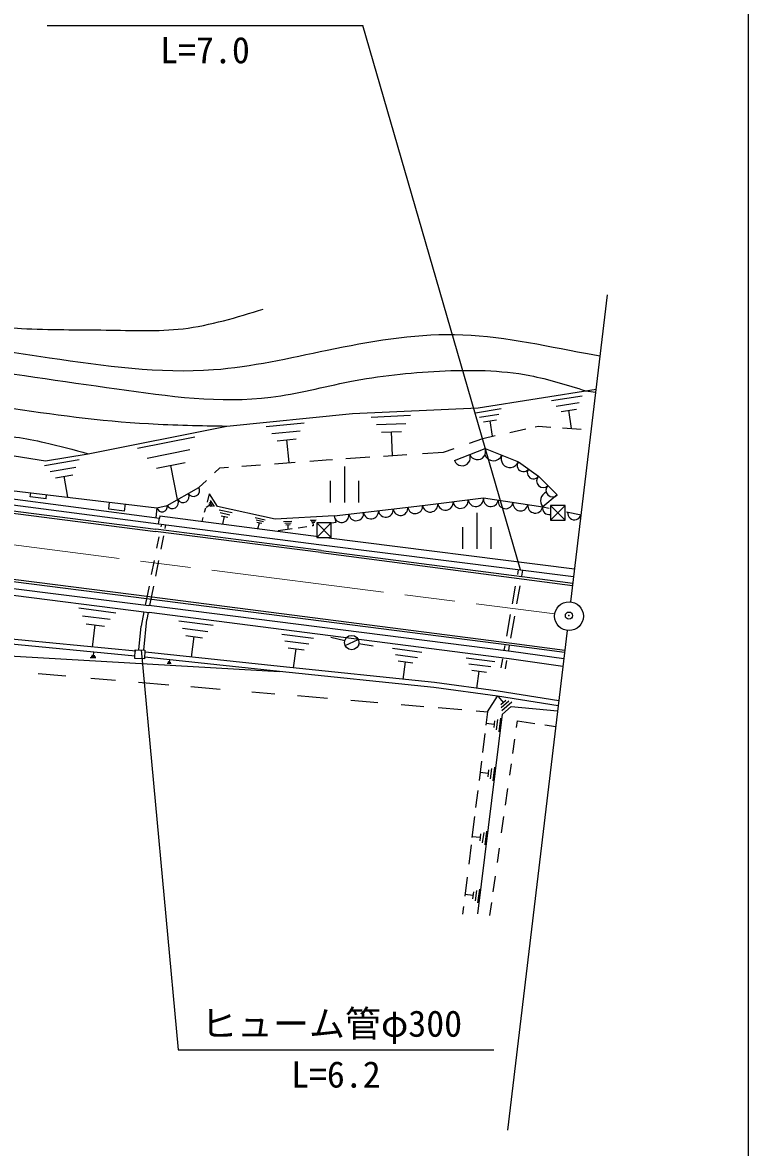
# Model space of a CAD drawing. Units: millimetres, scale not verified. Extents: x 40000 to 680000, y 20000 to 380000.
# Drawn here: x 528584 to 579000, y 240823 to 319021 of the extents above; entities that cross this region are included whole.
import ezdxf
from ezdxf.enums import TextEntityAlignment as Align

# ---------------------------------------------------------------- set-up
doc = ezdxf.new("R2010")
doc.units = ezdxf.units.MM
doc.header["$LTSCALE"] = 1000
doc.header["$PDMODE"] = 32
doc.header["$PDSIZE"] = 500
doc.linetypes.add('CHAIN', pattern=[18.5, 12, -1.5, 3.5, -1.5])
for name, color, linetype, lineweight in [('M-BGD', 7, 'Continuous', 25), ('M-BMK', 2, 'CHAIN', 13), ('M-BMK-SRVR', 3, 'Continuous', 25), ('M-STR-STR3', 7, 'Continuous', 25), ('M-TTL-BAND', 7, 'Continuous', 25)]:
    doc.layers.add(name, color=color, linetype=linetype, lineweight=lineweight)
doc.layers.add('M-OTRS', color=6, linetype='Continuous')
doc.styles.add('ＭＳ ゴシック', font='')
doc.styles.get('ＭＳ ゴシック').set_extended_font_data('MS Gothic')

msp = doc.modelspace()

# ---------------------------------------------------------------- linework, layer by layer
at = {"layer": 'M-BGD'}
for p, q in [((560235, 292228), (568413, 293532)), ((567693, 293417), (568389, 293333)), ((565319, 292739), (567440, 293076)), ((565654, 292364), (567244, 292613)), ((510587, 291758), (530185, 288548)), ((542780, 290968), (551506, 291836)), ((551506, 291836), (560235, 292228)), ((552791, 291597), (555525, 291719)), ((560047, 291894), (561817, 292181)), ((560322, 291579), (561654, 291789)), ((565985, 291976), (567047, 292151)), ((566719, 290794), (566516, 292063)), ((533153, 289048), (542780, 290968)), ((545512, 290939), (548148, 291203)), ((553160, 291073), (555209, 291158)), ((560601, 291255), (561492, 291397)), ((561217, 290261), (561051, 291328)), ((564195, 290919), (564384, 290961)), ((564384, 290961), (565279, 290896)), ((536576, 289430), (540544, 290221)), ((545891, 290441), (547873, 290649)), ((553525, 290536), (554892, 290597)), ((554279, 288923), (554211, 290573)), ((559624, 289791), (560546, 290112)), ((560546, 290112), (561418, 290305)), ((562428, 290528), (563540, 290774)), ((566080, 290838), (567390, 290744)), ((537231, 288738), (540211, 289334)), ((546271, 289944), (547592, 290082)), ((547091, 288427), (546931, 290013)), ((557809, 289159), (558562, 289421)), ((558580, 288573), (560709, 289418)), ((560709, 289418), (563018, 288479)), ((530114, 288230), (532519, 288642)), ((530185, 288548), (533153, 289048)), ((548533, 288533), (549672, 288619)), ((549672, 288619), (550111, 288648)), ((551042, 288710), (552695, 288820)), ((553648, 288883), (555282, 288991)), ((556368, 289063), (557809, 289159)), ((530496, 287800), (532298, 288113)), ((537889, 288038), (539873, 288433)), ((539351, 285857), (538886, 288238)), ((541914, 287707), (542297, 288058)), ((542297, 288058), (542887, 288103)), ((543822, 288174), (545108, 288272)), ((546080, 288346), (547522, 288456)), ((550940, 288166), (550940, 285666)), ((563018, 288479), (564420, 287481)), ((521489, 287255), (537922, 285292)), ((530878, 287369), (532081, 287575)), ((531727, 286031), (531477, 287477)), ((540828, 286710), (541350, 287189)), ((549940, 287166), (549940, 285666)), ((551940, 285666), (551940, 287166)), ((564420, 287481), (565724, 286181)), ((521890, 286283), (538038, 284181)), ((521942, 286679), (538090, 284577)), ((529123, 286045), (529158, 286339)), ((530218, 285914), (530253, 286208)), ((538627, 285441), (540828, 286710)), ((541424, 285689), (541577, 286263)), ((542115, 285383), (541577, 286263)), ((521837, 285710), (537813, 283648)), ((521856, 285859), (537832, 283797)), ((530218, 285914), (529123, 286045)), ((534576, 285189), (534635, 285685)), ((535672, 285058), (535731, 285554)), ((537922, 285292), (538627, 285441)), ((541327, 285327), (541584, 285487)), ((541516, 285588), (541647, 285373)), ((541565, 285698), (541764, 285382)), ((541618, 285799), (541884, 285382)), ((550225, 284723), (556369, 285459)), ((556369, 285459), (560591, 285974)), ((560591, 285974), (564707, 285363)), ((565724, 286181), (564707, 285363)), ((566261, 285439), (565261, 285439)), ((565261, 285439), (565261, 284439)), ((566261, 285439), (565261, 284439)), ((565261, 285439), (566261, 284439)), ((566261, 284439), (566261, 285439)), ((535672, 285058), (534576, 285189)), ((537922, 285292), (537833, 284611)), ((538109, 284726), (538090, 284577)), ((538109, 284726), (549128, 283294)), ((541233, 284973), (541315, 285278)), ((546120, 284505), (542115, 285383)), ((542239, 285158), (543144, 284955)), ((542311, 284950), (542991, 284808)), ((542384, 284741), (542833, 284648)), ((542487, 284151), (542611, 284702)), ((550225, 284723), (546120, 284505)), ((550225, 284723), (550338, 284266)), ((560139, 284943), (560139, 282443)), ((564707, 285363), (565149, 285270)), ((566351, 285017), (567370, 284803)), ((538038, 284181), (538090, 284577)), ((538038, 284181), (549358, 282710)), ((538226, 284156), (538190, 283974)), ((538524, 284117), (538471, 283849)), ((541066, 284342), (541138, 284615)), ((544742, 284604), (545439, 284448)), ((544803, 284445), (545327, 284331)), ((544855, 284282), (545206, 284211)), ((544937, 283836), (545033, 284253)), ((546719, 284337), (547288, 284365)), ((546800, 284231), (547230, 284251)), ((546876, 284112), (547163, 284133)), ((547038, 283779), (547024, 284125)), ((548322, 283970), (547731, 283883)), ((548566, 284429), (548970, 284459)), ((548622, 284356), (548922, 284371)), ((548672, 284269), (548874, 284284)), ((548779, 284037), (548704, 284026)), ((548789, 284036), (548775, 284283)), ((550019, 284234), (549019, 284234)), ((549019, 284234), (549019, 283234)), ((550019, 284234), (549019, 283234)), ((549019, 284234), (550019, 283234)), ((550338, 284266), (549899, 284201)), ((550019, 283234), (550019, 284234)), ((559139, 283943), (559139, 282443)), ((561139, 282443), (561139, 283943)), ((565261, 284439), (566261, 284439)), ((549301, 282178), (537813, 283648)), ((549320, 282327), (537832, 283797)), ((538052, 283280), (537895, 282484)), ((538370, 283339), (538186, 282409)), ((547305, 283821), (546338, 283679)), ((549019, 283234), (550019, 283234)), ((549666, 283225), (566921, 281049)), ((549320, 282327), (563256, 280506)), ((549358, 282710), (566856, 280503)), ((537376, 278946), (515051, 281790)), ((537395, 279095), (515070, 281939)), ((537725, 281627), (537530, 280642)), ((538030, 281624), (537813, 280527)), ((549300, 282178), (566783, 279894)), ((514850, 280892), (537373, 278006)), ((514939, 281291), (537367, 278492)), ((562972, 280657), (563030, 280986)), ((563257, 280545), (563328, 280948)), ((563283, 280503), (566801, 280043)), ((537372, 279848), (537110, 278524)), ((537675, 279830), (537408, 278487)), ((562611, 278611), (562830, 279849)), ((562917, 278615), (563137, 279862)), ((562512, 275299), (537367, 278492)), ((562545, 275707), (537376, 278946)), ((562565, 275856), (537395, 279095)), ((532500, 278331), (535056, 277998)), ((532752, 277776), (534672, 277538)), ((537016, 278050), (536818, 277051)), ((537315, 278013), (537218, 277526)), ((562385, 274785), (537373, 278006)), ((562214, 276356), (562482, 277876)), ((562494, 276219), (562766, 277759)), ((536409, 274975), (516868, 276851)), ((536443, 275324), (516901, 277199)), ((533004, 277221), (534283, 277065)), ((533450, 275611), (533641, 277147)), ((536653, 275424), (536818, 277051)), ((537002, 275388), (537218, 277526)), ((539443, 277431), (541817, 277137)), ((539684, 276926), (541456, 276698)), ((539915, 276416), (541095, 276260)), ((540324, 274910), (540508, 276344)), ((546592, 276515), (548796, 276231)), ((546807, 276041), (548463, 275827)), ((550961, 276038), (549990, 276274)), ((550992, 275714), (551903, 276128)), ((518226, 275536), (546441, 273911)), ((533512, 275255), (533499, 275018)), ((536387, 274824), (536414, 275426)), ((536414, 275426), (537083, 275396)), ((537083, 275396), (537056, 274795)), ((546478, 274259), (537119, 275257)), ((547026, 275559), (548135, 275414)), ((547407, 274162), (547583, 275493)), ((551942, 275846), (552931, 275698)), ((554279, 275524), (556310, 275260)), ((562038, 275361), (562100, 275713)), ((562346, 275379), (562407, 275724)), ((566174, 274796), (562512, 275299)), ((566225, 275220), (562545, 275707)), ((566243, 275369), (562565, 275856)), ((533685, 274850), (533292, 274869)), ((533648, 274932), (533344, 274948)), ((533602, 275010), (533396, 275026)), ((537056, 274795), (536387, 274824)), ((546441, 273911), (537082, 274909)), ((538882, 274508), (538676, 274524)), ((538848, 274558), (538710, 274572)), ((538792, 274730), (538777, 274570)), ((554477, 275087), (556005, 274891)), ((554676, 274650), (555691, 274518)), ((555030, 273362), (555188, 274586)), ((559387, 274868), (561392, 274614)), ((561826, 274157), (561938, 274793)), ((562121, 274105), (562222, 274679)), ((566110, 274253), (562385, 274785)), ((529669, 273763), (531583, 273601)), ((538911, 274444), (538638, 274463)), ((557150, 272789), (546441, 273911)), ((557191, 273136), (546478, 274259)), ((559591, 274444), (561096, 274249)), ((559789, 274007), (560796, 273871)), ((560135, 272736), (560292, 273939)), ((533321, 273453), (535038, 273307)), ((536631, 273171), (538744, 272992)), ((561626, 272533), (557191, 273136)), ((540262, 272863), (542301, 272689)), ((544509, 272501), (546117, 272365)), ((547690, 272231), (549764, 272055)), ((561575, 272187), (557150, 272789)), ((560875, 271110), (561575, 272187)), ((565783, 271516), (561575, 272187)), ((561609, 272175), (561974, 271759)), ((565824, 271864), (561626, 272533)), ((551376, 271917), (553270, 271756)), ((554882, 271619), (556452, 271486)), ((557439, 271402), (559095, 271261)), ((562150, 271905), (561803, 271604)), ((562362, 271847), (561835, 271388)), ((562570, 271777), (561867, 271172)), ((561910, 270940), (562509, 271469)), ((562509, 271469), (565741, 271172)), ((560086, 271177), (560875, 271110)), ((560200, 257057), (561910, 270940)), ((560875, 271110), (560759, 270173)), ((561576, 270579), (561483, 269866)), ((561777, 270670), (561656, 269726)), ((560774, 270314), (561340, 270252)), ((561367, 270484), (561309, 270007)), ((562892, 270018), (562957, 270475)), ((562957, 270475), (564163, 270301)), ((564856, 270200), (565612, 270090)), ((560689, 269606), (560525, 268271)), ((562636, 268206), (562778, 269210)), ((560450, 267668), (560286, 266339)), ((562425, 266715), (562536, 267501)), ((560356, 266906), (560922, 266844)), ((560948, 267076), (560890, 266599)), ((561158, 267171), (561064, 266459)), ((561358, 267262), (561238, 266318)), ((560201, 265645), (560053, 264449)), ((562130, 264630), (562294, 265785)), ((559977, 263833), (559796, 262366)), ((561858, 262700), (562017, 263828)), ((560811, 262807), (560691, 261863)), ((559809, 262451), (560375, 262390)), ((560401, 262621), (560343, 262145)), ((560611, 262716), (560517, 262004)), ((559733, 261851), (559568, 260518)), ((561566, 260638), (561706, 261625)), ((561279, 258603), (561432, 259688)), ((559456, 259612), (559293, 258287)), ((559309, 258424), (559875, 258363)), ((559901, 258594), (559843, 258118)), ((560111, 258689), (560017, 257977)), ((560311, 258780), (560191, 257836)), ((559206, 257583), (559138, 257034)), ((561046, 256955), (561171, 257842))]:
    msp.add_line(p, q, dxfattribs=at)
msp.add_circle((551447, 275921), 500, dxfattribs=at)
for centre, radius, start, end in [((560177, 289207), 573, 201.63078, 21.63078), ((559112, 288784), 573, 201.63078, 21.63078), ((561287, 289183), 623, 199.69646, 337.86781), ((562441, 288714), 623, 157.86781, 337.86781), ((563369, 288229), 430, 144.55545, 324.55545), ((564070, 287731), 430, 144.55545, 324.55545), ((564746, 287156), 460, 135.08591, 315.08591), ((539728, 286075), 423, 209.95935, 29.95935), ((540461, 286498), 423, 209.95935, 29.95935), ((565216, 285772), 652, 113.27566, 218.79335), ((565398, 286506), 460, 135.08591, 315.08591), ((538274, 285367), 360, 191.88963, 11.88963), ((538994, 285652), 423, 209.95935, 29.95935), ((555857, 285398), 516, 186.83569, 6.83569), ((556897, 285524), 532, 186.94523, 6.94523), ((557953, 285652), 532, 186.94523, 6.94523), ((559008, 285781), 532, 186.94523, 6.94523), ((560064, 285909), 532, 186.94523, 6.94523), ((561106, 285897), 520, 171.56253, 351.56253), ((562135, 285745), 520, 171.56253, 351.56253), ((563164, 285592), 520, 171.56253, 351.56253), ((564193, 285439), 520, 171.56253, 351.56253), ((550737, 284784), 516, 186.83569, 6.83569), ((551761, 284907), 516, 186.83569, 6.83569), ((552785, 285030), 516, 186.83569, 6.83569), ((553809, 285152), 516, 186.83569, 6.83569), ((554833, 285275), 516, 186.83569, 6.83569), ((565148, 285270), 451, 168.12624, 283.64373), ((566030, 285085), 451, 337.49982, 348.12624), ((566912, 284899), 451, 168.12624, 348.12624)]:
    msp.add_arc(centre, radius, start, end, dxfattribs=at)
for points, knots in [([(476922, 307175), (478702, 305678), (480482, 304181), (482393, 302842), (484031, 301694), (485767, 300663), (487608, 299907), (489754, 299026), (492045, 298521), (494329, 298035), (497383, 297385), (500424, 296771), (503483, 296226), (506477, 295692), (509489, 295224), (512494, 294731), (517443, 293919), (522375, 293038), (527335, 292284), (530651, 291781), (533980, 291334), (537325, 291139), (539140, 291033), (540960, 291000), (542780, 290968)], [0, 0, 0, 0, 1, 1, 1, 2, 2, 2, 3, 3, 3, 4, 4, 4, 5, 5, 5, 6, 6, 6, 7, 7, 7, 8, 8, 8, 8]), ([(482546, 306279), (483798, 305053), (485050, 303827), (486504, 302882), (487372, 302317), (488312, 301853), (489277, 301466), (492242, 300274), (495437, 299808), (498606, 299338), (501657, 298886), (504682, 298431), (507709, 297939), (513063, 297068), (518421, 296081), (523772, 295231), (527546, 294631), (531316, 294099), (535140, 293555), (538703, 293048), (542312, 292530), (545834, 292976), (547668, 293208), (549477, 293701), (551304, 294057), (553363, 294458), (555444, 294683), (557547, 294788), (559649, 294892), (561772, 294876), (563822, 294481), (565132, 294229), (566412, 293823), (567693, 293417)], [0, 0, 0, 0, 1, 1, 1, 2, 2, 2, 3, 3, 3, 4, 4, 4, 5, 5, 5, 6, 6, 6, 7, 7, 7, 8, 8, 8, 9, 9, 9, 10, 10, 10, 11, 11, 11, 11]), ([(486388, 305448), (488640, 303976), (490891, 302504), (493366, 301635), (495613, 300845), (498045, 300553), (500450, 300225), (504036, 299736), (507565, 299166), (511096, 298614), (517521, 297610), (523954, 296664), (530468, 295716), (534265, 295164), (538088, 294611), (541856, 294892), (544498, 295090), (547112, 295697), (549747, 296244), (552681, 296853), (555641, 297387), (558594, 297333), (561640, 297278), (564678, 296597), (567692, 296027), (568025, 295964), (568358, 295902), (568691, 295841)], [0, 0, 0, 0, 1, 1, 1, 2, 2, 2, 3, 3, 3, 4, 4, 4, 5, 5, 5, 6, 6, 6, 7, 7, 7, 8, 8, 8, 9, 9, 9, 9]), ([(489998, 305434), (491329, 304812), (492659, 304190), (494027, 303647), (495209, 303177), (496418, 302766), (497657, 302503), (499037, 302210), (500453, 302100), (501849, 301880), (502966, 301704), (504071, 301458), (505185, 301268), (507009, 300956), (508857, 300796), (510695, 300552), (516661, 299761), (522531, 298091), (528508, 297757), (530459, 297647), (532421, 297680), (534392, 297646), (536181, 297615), (537977, 297528), (539734, 297739), (541621, 297965), (543464, 298534), (545307, 299102)], [0, 0, 0, 0, 1, 1, 1, 2, 2, 2, 3, 3, 3, 4, 4, 4, 5, 5, 5, 6, 6, 6, 7, 7, 7, 8, 8, 8, 9, 9, 9, 9]), ([(509890, 293256), (512200, 292912), (514510, 292567), (516798, 292103), (518425, 291774), (520042, 291383), (521676, 291104), (523145, 290852), (524629, 290690), (526109, 290497), (527455, 290322), (528798, 290121), (530121, 289829), (531140, 289605), (532147, 289327), (533153, 289048)], [0, 0, 0, 0, 1, 1, 1, 2, 2, 2, 3, 3, 3, 4, 4, 4, 5, 5, 5, 5])]:
    msp.add_open_spline(points, degree=3, knots=knots, dxfattribs=at)
at = {"layer": 'M-BMK'}
msp.add_line((468338, 290312), (565551, 277912), dxfattribs=at)
at = {"layer": 'M-BMK-SRVR'}
for p, q in [((569196, 300089), (566648, 278759)), ((566410, 276766), (562260, 242030))]:
    msp.add_line(p, q, dxfattribs=at)
msp.add_circle((566539, 277756), 1000, dxfattribs=at)
at = {"layer": 'M-OTRS'}
msp.add_point((566533, 277792), dxfattribs=at)
at = {"layer": 'M-STR-STR3'}
for p, q in [((530305, 318817), (552222, 318817)), ((563165, 280969), (552222, 318817)), ((536814, 275408), (539392, 247616)), ((539392, 247616), (561309, 247616))]:
    msp.add_line(p, q, dxfattribs=at)
at = {"layer": 'M-TTL-BAND'}
msp.add_line((579000, 20000), (579000, 370000), dxfattribs=at)

# ---------------------------------------------------------------- texts
at = {"layer": 'M-STR-STR3', "style": 'ＭＳ ゴシック'}
for s, p in [('L=7.0', (538138, 315637)), ('ヒューム管φ300', (540976, 247971)), ('L=6.2', (547226, 244436))]:
    msp.add_text(s, height=1833, dxfattribs=at).set_placement(p, align=Align.BOTTOM_LEFT)

doc.saveas('drawing.dxf')
